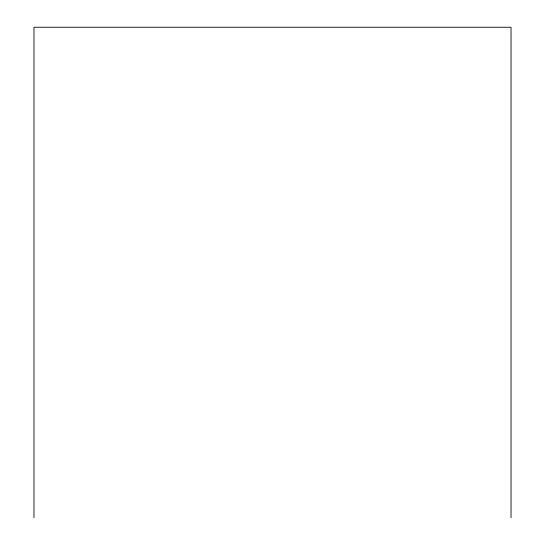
<?xml version="1.0" encoding="UTF-8"?>
<svg xmlns="http://www.w3.org/2000/svg" width="545" height="545" viewBox="0 0 545 545"><rect width="100%" height="100%" fill="white"/><g stroke="black" fill="none" stroke-linecap="round" stroke-linejoin="round"><path stroke-width="0.82" d="M511.033 517.75L511.033 27.25L33.967 27.25L33.967 517.75"/></g></svg>
